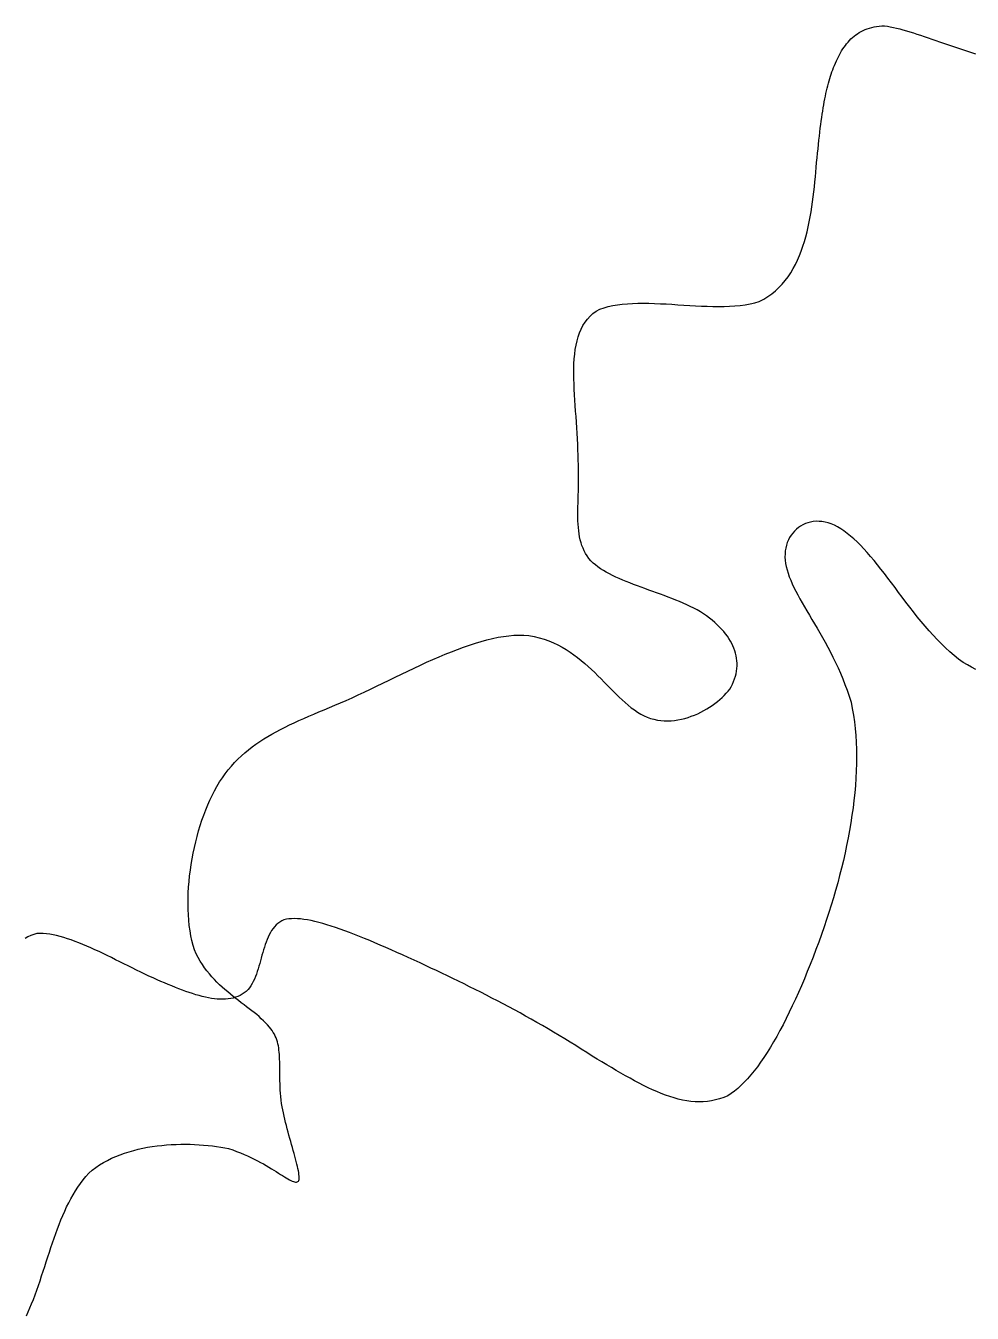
# Model space of a CAD drawing. Header units: metres. Extents: x 507606 to 508087, y 6966978 to 6967359.
# Drawn here: x 507873.132 to 507874.304, y 6967209.235 to 6967210.831 of the extents above; entities that cross this region are included whole.
import ezdxf

# ---------------------------------------------------------------- set-up
doc = ezdxf.new("R2010")
doc.units = ezdxf.units.M
doc.layers.add('mga2020VEG_TREE', color=252, linetype='Continuous')

# ---------------------------------------------------------------- blocks, each defined once
blk = doc.blocks.new('BAC V TREE')
for p, q in [((-8.4522, 13.9598), (-8.4388, 13.9701)), ((-8.4388, 13.9701), (-8.425, 13.9797)), ((-8.425, 13.9797), (-8.4105, 13.9888)), ((-8.4105, 13.9888), (-8.3955, 13.9972)), ((-8.3955, 13.9972), (-8.3799, 14.005)), ((-8.3799, 14.005), (-8.3637, 14.0121)), ((-8.3637, 14.0121), (-8.3468, 14.0186)), ((-8.3468, 14.0186), (-8.3293, 14.0243)), ((-8.3293, 14.0243), (-8.3111, 14.0293)), ((-8.3111, 14.0293), (-8.2922, 14.0336)), ((-8.2922, 14.0336), (-8.2725, 14.0372)), ((-8.2725, 14.0372), (-8.2522, 14.04)), ((-8.2522, 14.04), (-8.231, 14.042)), ((-8.231, 14.042), (-8.2091, 14.0432)), ((-8.2091, 14.0432), (-8.1867, 14.0395)), ((-8.1867, 14.0395), (-8.1634, 14.0351)), ((-8.1634, 14.0351), (-8.1393, 14.0299)), ((-8.1393, 14.0299), (-8.1144, 14.024)), ((-8.1144, 14.024), (-8.0888, 14.0174)), ((-8.0888, 14.0174), (-8.0625, 14.0103)), ((-8.0625, 14.0103), (-8.0355, 14.0026)), ((-8.0355, 14.0026), (-8.008, 13.9944)), ((-8.008, 13.9944), (-7.9798, 13.9857)), ((-7.9798, 13.9857), (-7.9511, 13.9766)), ((-7.9511, 13.9766), (-7.922, 13.9671)), ((-7.922, 13.9671), (-7.8924, 13.9573)), ((-8.5418, 13.858), (-8.5321, 13.8725)), ((-8.5321, 13.8725), (-8.5219, 13.8865)), ((-8.5219, 13.8865), (-8.5114, 13.9)), ((-8.5114, 13.9), (-8.5005, 13.913)), ((-8.5005, 13.913), (-8.4891, 13.9255)), ((-8.4891, 13.9255), (-8.4773, 13.9375)), ((-8.4773, 13.9375), (-8.465, 13.9489)), ((-8.465, 13.9489), (-8.4522, 13.9598)), ((-7.8924, 13.9573), (-7.8623, 13.9472)), ((-7.8623, 13.9472), (-7.832, 13.9369)), ((-7.832, 13.9369), (-7.8012, 13.9264)), ((-7.8012, 13.9264), (-7.7703, 13.9157)), ((-7.7703, 13.9157), (-7.739, 13.9049)), ((-7.739, 13.9049), (-7.7076, 13.8941)), ((-7.7076, 13.8941), (-7.676, 13.8832)), ((-7.676, 13.8832), (-7.6442, 13.8724)), ((-7.6442, 13.8724), (-7.6124, 13.8616)), ((-7.6124, 13.8616), (-7.5806, 13.851)), ((-8.6014, 13.745), (-8.5937, 13.7623)), ((-8.5937, 13.7623), (-8.5857, 13.7793)), ((-8.5857, 13.7793), (-8.5775, 13.7958)), ((-8.5775, 13.7958), (-8.5691, 13.812)), ((-8.5691, 13.812), (-8.5603, 13.8278)), ((-8.5603, 13.8278), (-8.5512, 13.8431)), ((-8.5512, 13.8431), (-8.5418, 13.858)), ((-7.5806, 13.851), (-7.5488, 13.8405)), ((-7.5488, 13.8405), (-7.517, 13.8303)), ((-7.517, 13.8303), (-7.4853, 13.8203)), ((-8.6403, 13.6402), (-8.6345, 13.658)), ((-8.6345, 13.658), (-8.6286, 13.6754)), ((-8.6286, 13.6754), (-8.6225, 13.6926)), ((-8.6225, 13.6926), (-8.6162, 13.7095)), ((-8.6162, 13.7095), (-8.6089, 13.7274)), ((-8.6089, 13.7274), (-8.6014, 13.745)), ((-8.6667, 13.545), (-8.6617, 13.565)), ((-8.6617, 13.565), (-8.6566, 13.5844)), ((-8.6566, 13.5844), (-8.6513, 13.6034)), ((-8.6513, 13.6034), (-8.6459, 13.622)), ((-8.6459, 13.622), (-8.6403, 13.6402)), ((-8.6896, 13.4365), (-8.6852, 13.4595)), ((-8.6852, 13.4595), (-8.6808, 13.4818)), ((-8.6808, 13.4818), (-8.6762, 13.5034)), ((-8.6762, 13.5034), (-8.6715, 13.5245)), ((-8.6715, 13.5245), (-8.6667, 13.545)), ((-8.7061, 13.3374), (-8.7021, 13.3633)), ((-8.7021, 13.3633), (-8.698, 13.3885)), ((-8.698, 13.3885), (-8.6939, 13.4128)), ((-8.6939, 13.4128), (-8.6896, 13.4365)), ((-8.7215, 13.2251), (-8.7177, 13.2545)), ((-8.7177, 13.2545), (-8.7139, 13.283)), ((-8.7139, 13.283), (-8.71, 13.3106)), ((-8.71, 13.3106), (-8.7061, 13.3374)), ((-8.7325, 13.1309), (-8.7288, 13.1633)), ((-8.7288, 13.1633), (-8.7252, 13.1947)), ((-8.7252, 13.1947), (-8.7215, 13.2251)), ((-8.7433, 13.0272), (-8.7397, 13.0629)), ((-8.7397, 13.0629), (-8.7361, 13.0974)), ((-8.7361, 13.0974), (-8.7325, 13.1309)), ((-8.7541, 12.9132), (-8.7505, 12.9524)), ((-8.7505, 12.9524), (-8.7469, 12.9904)), ((-8.7469, 12.9904), (-8.7433, 13.0272)), ((-8.7647, 12.7988), (-8.761, 12.8375)), ((-8.761, 12.8375), (-8.7575, 12.8757)), ((-8.7575, 12.8757), (-8.7541, 12.9132)), ((-8.7729, 12.72), (-8.7687, 12.7596)), ((-8.7687, 12.7596), (-8.7647, 12.7988)), ((-8.7884, 12.5998), (-8.7827, 12.64)), ((-8.7827, 12.64), (-8.7776, 12.6801)), ((-8.7776, 12.6801), (-8.7729, 12.72)), ((-8.8014, 12.5194), (-8.7946, 12.5596)), ((-8.7946, 12.5596), (-8.7884, 12.5998)), ((-8.8265, 12.4), (-8.8173, 12.4395)), ((-8.8173, 12.4395), (-8.809, 12.4793)), ((-8.809, 12.4793), (-8.8014, 12.5194)), ((-8.8597, 12.2843), (-8.8476, 12.3223)), ((-8.8476, 12.3223), (-8.8366, 12.3609)), ((-8.8366, 12.3609), (-8.8265, 12.4)), ((-8.8872, 12.2104), (-8.8729, 12.2469)), ((-8.8729, 12.2469), (-8.8597, 12.2843)), ((-8.9378, 12.1061), (-8.9196, 12.1398)), ((-8.9196, 12.1398), (-8.9027, 12.1746)), ((-8.9027, 12.1746), (-8.8872, 12.2104)), ((-9.0011, 12.0118), (-8.9784, 12.042)), ((-8.9784, 12.042), (-8.9574, 12.0734)), ((-8.9574, 12.0734), (-8.9378, 12.1061)), ((-9.1083, 11.9058), (-9.0788, 11.9299)), ((-9.0788, 11.9299), (-9.0512, 11.9557)), ((-9.0512, 11.9557), (-9.0253, 11.983)), ((-9.0253, 11.983), (-9.0011, 12.0118)), ((-10.4115, 11.8037), (-10.3758, 11.8118)), ((-10.3758, 11.8118), (-10.3385, 11.8183)), ((-10.3385, 11.8183), (-10.2996, 11.8232)), ((-10.2996, 11.8232), (-10.2594, 11.8268)), ((-10.2594, 11.8268), (-10.218, 11.8291)), ((-10.218, 11.8291), (-10.1754, 11.8304)), ((-10.1754, 11.8304), (-10.1319, 11.8306)), ((-10.1319, 11.8306), (-10.0875, 11.83)), ((-10.0875, 11.83), (-10.0423, 11.8287)), ((-10.0423, 11.8287), (-9.9966, 11.8268)), ((-9.9966, 11.8268), (-9.9503, 11.8244)), ((-9.9503, 11.8244), (-9.9037, 11.8218)), ((-9.9037, 11.8218), (-9.8568, 11.8189)), ((-9.8568, 11.8189), (-9.8098, 11.816)), ((-9.8098, 11.816), (-9.7627, 11.8132)), ((-9.7627, 11.8132), (-9.7159, 11.8106)), ((-9.7159, 11.8106), (-9.6692, 11.8083)), ((-9.6692, 11.8083), (-9.623, 11.8066)), ((-9.4876, 11.8054), (-9.4441, 11.8069)), ((-9.4441, 11.8069), (-9.4016, 11.8095)), ((-9.4016, 11.8095), (-9.3601, 11.8133)), ((-9.3601, 11.8133), (-9.32, 11.8186)), ((-9.32, 11.8186), (-9.2811, 11.8254)), ((-9.2811, 11.8254), (-9.2438, 11.8339)), ((-9.2438, 11.8339), (-9.2081, 11.8442)), ((-9.2081, 11.8442), (-9.1729, 11.8628)), ((-9.1729, 11.8628), (-9.1396, 11.8834)), ((-9.1396, 11.8834), (-9.1083, 11.9058)), ((-10.5781, 11.704), (-10.5571, 11.7273)), ((-10.5571, 11.7273), (-10.5337, 11.7487)), ((-10.5337, 11.7487), (-10.5078, 11.7683)), ((-10.5078, 11.7683), (-10.4777, 11.7821)), ((-10.4777, 11.7821), (-10.4455, 11.7939)), ((-10.4455, 11.7939), (-10.4115, 11.8037)), ((-9.623, 11.8066), (-9.5772, 11.8054)), ((-9.5772, 11.8054), (-9.532, 11.805)), ((-9.532, 11.805), (-9.4876, 11.8054)), ((-10.6409, 11.594), (-10.6282, 11.6238)), ((-10.6282, 11.6238), (-10.6135, 11.6522)), ((-10.6135, 11.6522), (-10.5969, 11.6789)), ((-10.5969, 11.6789), (-10.5781, 11.704)), ((-10.6685, 11.4959), (-10.6609, 11.5299)), ((-10.6609, 11.5299), (-10.6517, 11.5626)), ((-10.6517, 11.5626), (-10.6409, 11.594)), ((-10.6827, 11.3869), (-10.6793, 11.4243)), ((-10.6793, 11.4243), (-10.6746, 11.4607)), ((-10.6746, 11.4607), (-10.6685, 11.4959)), ((-10.6866, 11.2689), (-10.6863, 11.3091)), ((-10.6863, 11.3091), (-10.685, 11.3484)), ((-10.685, 11.3484), (-10.6827, 11.3869)), ((-10.6861, 11.228), (-10.6866, 11.2689)), ((-10.6848, 11.1863), (-10.6861, 11.228)), ((-10.683, 11.1441), (-10.6848, 11.1863)), ((-10.6806, 11.1013), (-10.683, 11.1441)), ((-10.6779, 11.0581), (-10.6806, 11.1013)), ((-10.6748, 11.0145), (-10.6779, 11.0581)), ((-10.6716, 10.9706), (-10.6748, 11.0145)), ((-10.6684, 10.9264), (-10.6716, 10.9706)), ((-10.6651, 10.8822), (-10.6684, 10.9264)), ((-10.6621, 10.8378), (-10.6651, 10.8822)), ((-10.6593, 10.7935), (-10.6621, 10.8378)), ((-10.6568, 10.7492), (-10.6593, 10.7935)), ((-10.6549, 10.7051), (-10.6568, 10.7492)), ((-10.6535, 10.6612), (-10.6549, 10.7051)), ((-10.6529, 10.6177), (-10.6535, 10.6612)), ((-10.6507, 10.5792), (-10.6529, 10.6177)), ((-10.6492, 10.5416), (-10.6507, 10.5792)), ((-10.6483, 10.5047), (-10.6492, 10.5416)), ((-10.6479, 10.4687), (-10.6483, 10.5047)), ((-10.6489, 10.3651), (-10.6483, 10.3989)), ((-10.6483, 10.3989), (-10.6479, 10.4334)), ((-10.6479, 10.4334), (-10.6479, 10.4687)), ((-10.6524, 10.2375), (-10.6515, 10.2683)), ((-10.6515, 10.2683), (-10.6506, 10.2998)), ((-10.6506, 10.2998), (-10.6497, 10.3321)), ((-10.6497, 10.3321), (-10.6489, 10.3651)), ((-10.6538, 10.1494), (-10.6536, 10.178)), ((-10.6536, 10.178), (-10.6531, 10.2074)), ((-10.6531, 10.2074), (-10.6524, 10.2375)), ((-10.6536, 10.1213), (-10.6538, 10.1494)), ((-10.653, 10.094), (-10.6536, 10.1213)), ((-10.6518, 10.0674), (-10.653, 10.094)), ((-10.65, 10.0414), (-10.6518, 10.0674)), ((-10.6474, 10.016), (-10.65, 10.0414)), ((-10.6441, 9.9913), (-10.6474, 10.016)), ((-10.6399, 9.9672), (-10.6441, 9.9913)), ((-10.6348, 9.9437), (-10.6399, 9.9672)), ((-10.6287, 9.9208), (-10.6348, 9.9437)), ((-10.6214, 9.8986), (-10.6287, 9.9208)), ((-10.6129, 9.8769), (-10.6214, 9.8986)), ((-10.6032, 9.8558), (-10.6129, 9.8769)), ((-10.5921, 9.8353), (-10.6032, 9.8558)), ((-10.5796, 9.8154), (-10.5921, 9.8353)), ((-10.5656, 9.796), (-10.5796, 9.8154)), ((-10.55, 9.7771), (-10.5656, 9.796)), ((-10.5327, 9.7588), (-10.55, 9.7771)), ((-10.5141, 9.7431), (-10.5327, 9.7588)), ((-10.4942, 9.728), (-10.5141, 9.7431)), ((-10.473, 9.7134), (-10.4942, 9.728)), ((-10.4507, 9.6993), (-10.473, 9.7134)), ((-10.4273, 9.6857), (-10.4507, 9.6993)), ((-10.4029, 9.6724), (-10.4273, 9.6857)), ((-10.3776, 9.6595), (-10.4029, 9.6724)), ((-10.3514, 9.647), (-10.3776, 9.6595)), ((-10.3244, 9.6348), (-10.3514, 9.647)), ((-10.2966, 9.6228), (-10.3244, 9.6348)), ((-10.2683, 9.611), (-10.2966, 9.6228)), ((-10.2393, 9.5995), (-10.2683, 9.611)), ((-10.2099, 9.5881), (-10.2393, 9.5995)), ((-10.18, 9.5768), (-10.2099, 9.5881)), ((-10.1498, 9.5657), (-10.18, 9.5768)), ((-10.1193, 9.5546), (-10.1498, 9.5657)), ((-10.0886, 9.5435), (-10.1193, 9.5546)), ((-10.0578, 9.5323), (-10.0886, 9.5435)), ((-10.0268, 9.5212), (-10.0578, 9.5323)), ((-9.9959, 9.5099), (-10.0268, 9.5212)), ((-9.9651, 9.4986), (-9.9959, 9.5099)), ((-9.9344, 9.487), (-9.9651, 9.4986)), ((-9.904, 9.4753), (-9.9344, 9.487)), ((-9.8739, 9.4633), (-9.904, 9.4753)), ((-9.8441, 9.4511), (-9.8739, 9.4633)), ((-9.8148, 9.4386), (-9.8441, 9.4511)), ((-9.7859, 9.4258), (-9.8148, 9.4386)), ((-9.7577, 9.4125), (-9.7859, 9.4258)), ((-9.7302, 9.3989), (-9.7577, 9.4125)), ((-9.7033, 9.3849), (-9.7302, 9.3989)), ((-9.6773, 9.3703), (-9.7033, 9.3849)), ((-9.6524, 9.3535), (-9.6773, 9.3703)), ((-9.6286, 9.3364), (-9.6524, 9.3535)), ((-9.6058, 9.3192), (-9.6286, 9.3364)), ((-9.5841, 9.3018), (-9.6058, 9.3192)), ((-9.5634, 9.2841), (-9.5841, 9.3018)), ((-9.5439, 9.2663), (-9.5634, 9.2841)), ((-9.5254, 9.2483), (-9.5439, 9.2663)), ((-9.508, 9.2302), (-9.5254, 9.2483)), ((-11.425, 9.134), (-11.3794, 9.1465)), ((-11.3794, 9.1465), (-11.3345, 9.1573)), ((-11.3345, 9.1573), (-11.2904, 9.1665)), ((-11.2904, 9.1665), (-11.2471, 9.1739)), ((-11.2471, 9.1739), (-11.2048, 9.1794)), ((-11.2048, 9.1794), (-11.1634, 9.183)), ((-11.1634, 9.183), (-11.123, 9.1844)), ((-11.123, 9.1844), (-11.0837, 9.1837)), ((-11.0837, 9.1837), (-11.0455, 9.1807)), ((-11.0455, 9.1807), (-11.0032, 9.1726)), ((-11.0032, 9.1726), (-10.9625, 9.1625)), ((-10.9625, 9.1625), (-10.9232, 9.1507)), ((-10.9232, 9.1507), (-10.8855, 9.1371)), ((-9.4918, 9.2118), (-9.508, 9.2302)), ((-9.4766, 9.1933), (-9.4918, 9.2118)), ((-9.4626, 9.1746), (-9.4766, 9.1933)), ((-9.4497, 9.1558), (-9.4626, 9.1746)), ((-9.438, 9.1367), (-9.4497, 9.1558)), ((-11.711, 9.0317), (-11.6622, 9.0516)), ((-11.6622, 9.0516), (-11.6137, 9.0704)), ((-11.6137, 9.0704), (-11.5657, 9.0882)), ((-11.5657, 9.0882), (-11.5182, 9.1048)), ((-11.5182, 9.1048), (-11.4713, 9.1201)), ((-11.4713, 9.1201), (-11.425, 9.134)), ((-10.8855, 9.1371), (-10.8491, 9.122)), ((-10.8491, 9.122), (-10.814, 9.1055)), ((-10.814, 9.1055), (-10.7801, 9.0876)), ((-10.7801, 9.0876), (-10.7475, 9.0684)), ((-10.7475, 9.0684), (-10.7159, 9.0482)), ((-10.7159, 9.0482), (-10.6853, 9.0269)), ((-9.4274, 9.1176), (-9.438, 9.1367)), ((-9.418, 9.0982), (-9.4274, 9.1176)), ((-9.4097, 9.0788), (-9.418, 9.0982)), ((-9.4026, 9.0591), (-9.4097, 9.0788)), ((-9.3967, 9.0394), (-9.4026, 9.0591)), ((-9.392, 9.0194), (-9.3967, 9.0394)), ((-11.9593, 8.9213), (-11.9093, 8.9445)), ((-11.9093, 8.9445), (-11.8594, 8.9673)), ((-11.8594, 8.9673), (-11.8097, 8.9895)), ((-11.8097, 8.9895), (-11.7602, 9.011)), ((-11.7602, 9.011), (-11.711, 9.0317)), ((-10.6853, 9.0269), (-10.6557, 9.0048)), ((-10.6557, 9.0048), (-10.6269, 8.9819)), ((-10.6269, 8.9819), (-10.599, 8.9583)), ((-10.599, 8.9583), (-10.5718, 8.9342)), ((-10.5718, 8.9342), (-10.5452, 8.9097)), ((-9.3885, 8.9994), (-9.392, 9.0194)), ((-9.3862, 8.9792), (-9.3885, 8.9994)), ((-9.3867, 8.9178), (-9.3853, 8.9384)), ((-9.3852, 8.9589), (-9.3862, 8.9792)), ((-9.3853, 8.9384), (-9.3852, 8.9589)), ((-12.1593, 8.8253), (-12.1094, 8.8495)), ((-12.1094, 8.8495), (-12.0594, 8.8737)), ((-12.0594, 8.8737), (-12.0093, 8.8976)), ((-12.0093, 8.8976), (-11.9593, 8.9213)), ((-10.5452, 8.9097), (-10.5193, 8.8849)), ((-10.5193, 8.8849), (-10.4939, 8.8599)), ((-10.4939, 8.8599), (-10.4689, 8.8348)), ((-10.4689, 8.8348), (-10.4443, 8.8098)), ((-9.4124, 8.8132), (-9.4048, 8.8344)), ((-9.4048, 8.8344), (-9.3983, 8.8554)), ((-9.3983, 8.8554), (-9.3932, 8.8763)), ((-9.3932, 8.8763), (-9.3893, 8.8971)), ((-9.3893, 8.8971), (-9.3867, 8.9178)), ((-12.4052, 8.7065), (-12.3567, 8.7296)), ((-12.3567, 8.7296), (-12.3078, 8.7532)), ((-12.3078, 8.7532), (-12.2585, 8.7771)), ((-12.2585, 8.7771), (-12.209, 8.8011)), ((-12.209, 8.8011), (-12.1593, 8.8253)), ((-10.4443, 8.8098), (-10.42, 8.7849)), ((-10.42, 8.7849), (-10.396, 8.7603)), ((-10.396, 8.7603), (-10.3721, 8.736)), ((-10.3721, 8.736), (-10.3483, 8.7123)), ((-9.4717, 8.7202), (-9.4571, 8.737)), ((-9.4571, 8.737), (-9.4437, 8.7538)), ((-9.4437, 8.7538), (-9.4317, 8.7706)), ((-9.4317, 8.7706), (-9.4214, 8.792)), ((-9.4214, 8.792), (-9.4124, 8.8132)), ((-12.6336, 8.6062), (-12.5901, 8.6243)), ((-12.5901, 8.6243), (-12.5459, 8.6429)), ((-12.5459, 8.6429), (-12.5008, 8.6619)), ((-12.5008, 8.6619), (-12.4533, 8.6839)), ((-12.4533, 8.6839), (-12.4052, 8.7065)), ((-10.3483, 8.7123), (-10.3245, 8.6892)), ((-10.3245, 8.6892), (-10.3007, 8.6668)), ((-10.3007, 8.6668), (-10.2768, 8.6453)), ((-10.2768, 8.6453), (-10.2526, 8.6247)), ((-10.2526, 8.6247), (-10.2282, 8.6052)), ((-9.5827, 8.6238), (-9.5617, 8.639)), ((-9.5617, 8.639), (-9.5416, 8.6546)), ((-9.5416, 8.6546), (-9.5225, 8.6706)), ((-9.5225, 8.6706), (-9.5045, 8.6869)), ((-9.5045, 8.6869), (-9.4875, 8.7035)), ((-9.4875, 8.7035), (-9.4717, 8.7202)), ((-12.8386, 8.5193), (-12.7992, 8.5365)), ((-12.7992, 8.5365), (-12.759, 8.5536)), ((-12.759, 8.5536), (-12.718, 8.571)), ((-12.718, 8.571), (-12.6762, 8.5885)), ((-12.6762, 8.5885), (-12.6336, 8.6062)), ((-10.2282, 8.6052), (-10.2035, 8.5869)), ((-10.2035, 8.5869), (-10.1784, 8.5699)), ((-10.1784, 8.5699), (-10.1528, 8.5543)), ((-10.1528, 8.5543), (-10.1269, 8.5408)), ((-10.1269, 8.5408), (-10.1007, 8.5294)), ((-10.1007, 8.5294), (-10.0741, 8.52)), ((-9.8024, 8.5199), (-9.7759, 8.5277)), ((-9.7759, 8.5277), (-9.7498, 8.5365)), ((-9.7498, 8.5365), (-9.7242, 8.5465)), ((-9.7242, 8.5465), (-9.699, 8.5573)), ((-9.699, 8.5573), (-9.6744, 8.5691)), ((-9.6744, 8.5691), (-9.6504, 8.5818)), ((-9.6504, 8.5818), (-9.6271, 8.5951)), ((-9.6271, 8.5951), (-9.6045, 8.6092)), ((-9.6045, 8.6092), (-9.5827, 8.6238)), ((-13.0585, 8.4137), (-13.0238, 8.432)), ((-13.0238, 8.432), (-12.9883, 8.4499)), ((-12.9883, 8.4499), (-12.9521, 8.4675)), ((-12.9521, 8.4675), (-12.915, 8.4849)), ((-12.915, 8.4849), (-12.8772, 8.5022)), ((-12.8772, 8.5022), (-12.8386, 8.5193)), ((-10.0741, 8.52), (-10.0473, 8.5126)), ((-10.0473, 8.5126), (-10.0202, 8.5069)), ((-10.0202, 8.5069), (-9.9929, 8.5031)), ((-9.9929, 8.5031), (-9.9655, 8.501)), ((-9.9655, 8.501), (-9.9381, 8.5005)), ((-9.9381, 8.5005), (-9.9107, 8.5015)), ((-9.9107, 8.5015), (-9.8834, 8.5041)), ((-9.8834, 8.5041), (-9.8562, 8.508)), ((-9.8562, 8.508), (-9.8291, 8.5133)), ((-9.8291, 8.5133), (-9.8024, 8.5199)), ((-13.2204, 8.3142), (-13.1895, 8.3354)), ((-13.1895, 8.3354), (-13.1579, 8.3559)), ((-13.1579, 8.3559), (-13.1255, 8.3757)), ((-13.1255, 8.3757), (-13.0924, 8.395)), ((-13.0924, 8.395), (-13.0585, 8.4137)), ((-13.3634, 8.1948), (-13.3363, 8.2207)), ((-13.3363, 8.2207), (-13.3084, 8.2455)), ((-13.3084, 8.2455), (-13.2798, 8.2693)), ((-13.2798, 8.2693), (-13.2505, 8.2922)), ((-13.2505, 8.2922), (-13.2204, 8.3142)), ((-13.4404, 8.1099), (-13.4155, 8.1395)), ((-13.4155, 8.1395), (-13.3898, 8.1677)), ((-13.3898, 8.1677), (-13.3634, 8.1948)), ((-13.5328, 7.9773), (-13.5108, 8.0128)), ((-13.5108, 8.0128), (-13.488, 8.0466)), ((-13.488, 8.0466), (-13.4646, 8.079)), ((-13.4646, 8.079), (-13.4404, 8.1099)), ((-13.5875, 7.8682), (-13.5699, 7.9058)), ((-13.5699, 7.9058), (-13.5517, 7.9422)), ((-13.5517, 7.9422), (-13.5328, 7.9773)), ((-13.6204, 7.7897), (-13.6043, 7.8294)), ((-13.6043, 7.8294), (-13.5875, 7.8682)), ((-13.6641, 7.6651), (-13.6503, 7.7074)), ((-13.6503, 7.7074), (-13.6357, 7.749)), ((-13.6357, 7.749), (-13.6204, 7.7897)), ((-13.6892, 7.5785), (-13.6771, 7.6221)), ((-13.6771, 7.6221), (-13.6641, 7.6651)), ((-13.7108, 7.4898), (-13.7004, 7.5344)), ((-13.7004, 7.5344), (-13.6892, 7.5785)), ((-13.7365, 7.3544), (-13.7289, 7.3998)), ((-13.7289, 7.3998), (-13.7203, 7.4449)), ((-13.7203, 7.4449), (-13.7108, 7.4898)), ((-13.7487, 7.2635), (-13.7431, 7.309)), ((-13.7431, 7.309), (-13.7365, 7.3544)), ((-13.7569, 7.173), (-13.7534, 7.2182)), ((-13.7534, 7.2182), (-13.7487, 7.2635)), ((-13.7609, 7.0833), (-13.7595, 7.128)), ((-13.7595, 7.128), (-13.7569, 7.173)), ((-13.7613, 7.0391), (-13.7609, 7.0833)), ((-13.7605, 6.9954), (-13.7613, 7.0391)), ((-13.7586, 6.9522), (-13.7605, 6.9954)), ((-13.7555, 6.9097), (-13.7586, 6.9522)), ((-13.7512, 6.868), (-13.7555, 6.9097)), ((-13.7457, 6.8271), (-13.7512, 6.868)), ((-13.739, 6.7871), (-13.7457, 6.8271)), ((-13.731, 6.7481), (-13.739, 6.7871)), ((-13.7218, 6.7102), (-13.731, 6.7481)), ((-13.7112, 6.6735), (-13.7218, 6.7102)), ((-13.6965, 6.6425), (-13.7112, 6.6735)), ((-13.6809, 6.6129), (-13.6965, 6.6425)), ((-13.6644, 6.5845), (-13.6809, 6.6129)), ((-13.6472, 6.5573), (-13.6644, 6.5845)), ((-13.6292, 6.5313), (-13.6472, 6.5573)), ((-13.6106, 6.5063), (-13.6292, 6.5313)), ((-13.5914, 6.4824), (-13.6106, 6.5063)), ((-13.5716, 6.4594), (-13.5914, 6.4824)), ((-13.5514, 6.4374), (-13.5716, 6.4594)), ((-13.5307, 6.4161), (-13.5514, 6.4374)), ((-13.5097, 6.3957), (-13.5307, 6.4161)), ((-13.4884, 6.376), (-13.5097, 6.3957)), ((-13.4669, 6.3569), (-13.4884, 6.376)), ((-13.4453, 6.3385), (-13.4669, 6.3569)), ((-13.4235, 6.3205), (-13.4453, 6.3385)), ((-13.4017, 6.3031), (-13.4235, 6.3205)), ((-13.3799, 6.2861), (-13.4017, 6.3031)), ((-13.3582, 6.2694), (-13.3799, 6.2861)), ((-13.3367, 6.253), (-13.3582, 6.2694)), ((-13.3154, 6.2369), (-13.3367, 6.253)), ((-13.2943, 6.2209), (-13.3154, 6.2369)), ((-13.2736, 6.205), (-13.2943, 6.2209)), ((-13.2533, 6.1892), (-13.2736, 6.205)), ((-13.2334, 6.1734), (-13.2533, 6.1892)), ((-13.2141, 6.1576), (-13.2334, 6.1734)), ((-13.1954, 6.1416), (-13.2141, 6.1576)), ((-13.1773, 6.1254), (-13.1954, 6.1416)), ((-13.1599, 6.1089), (-13.1773, 6.1254)), ((-13.1433, 6.0922), (-13.1599, 6.1089)), ((-13.1275, 6.0751), (-13.1433, 6.0922)), ((-13.1126, 6.0575), (-13.1275, 6.0751)), ((-13.1012, 6.0439), (-13.1126, 6.0575)), ((-13.0909, 6.0301), (-13.1012, 6.0439)), ((-13.0816, 6.0161), (-13.0909, 6.0301)), ((-13.0734, 6.0018), (-13.0816, 6.0161)), ((-13.0661, 5.9871), (-13.0734, 6.0018)), ((-13.0596, 5.9722), (-13.0661, 5.9871)), ((-13.0541, 5.9569), (-13.0596, 5.9722)), ((-13.0492, 5.9413), (-13.0541, 5.9569)), ((-13.0451, 5.9253), (-13.0492, 5.9413)), ((-13.0417, 5.909), (-13.0451, 5.9253)), ((-13.0388, 5.8923), (-13.0417, 5.909)), ((-13.0365, 5.8751), (-13.0388, 5.8923)), ((-13.0347, 5.8575), (-13.0365, 5.8751)), ((-13.0332, 5.8395), (-13.0347, 5.8575)), ((-13.0322, 5.821), (-13.0332, 5.8395)), ((-13.0314, 5.802), (-13.0322, 5.821)), ((-13.0309, 5.7825), (-13.0314, 5.802)), ((-13.0305, 5.7625), (-13.0309, 5.7825)), ((-13.0303, 5.742), (-13.0305, 5.7625)), ((-13.0301, 5.7209), (-13.0303, 5.742)), ((-13.03, 5.6992), (-13.0301, 5.7209)), ((-13.0298, 5.677), (-13.03, 5.6992)), ((-13.0294, 5.6542), (-13.0298, 5.677)), ((-13.029, 5.6307), (-13.0294, 5.6542)), ((-13.0282, 5.6066), (-13.029, 5.6307)), ((-13.0272, 5.5818), (-13.0282, 5.6066)), ((-13.0259, 5.5564), (-13.0272, 5.5818)), ((-13.0241, 5.5303), (-13.0259, 5.5564)), ((-13.0219, 5.5035), (-13.0241, 5.5303)), ((-13.0191, 5.476), (-13.0219, 5.5035)), ((-13.0158, 5.4477), (-13.0191, 5.476)), ((-13.0116, 5.4237), (-13.0158, 5.4477)), ((-13.0069, 5.3992), (-13.0116, 5.4237)), ((-13.0018, 5.3744), (-13.0069, 5.3992)), ((-12.9962, 5.3492), (-13.0018, 5.3744)), ((-12.9903, 5.3238), (-12.9962, 5.3492)), ((-12.984, 5.2982), (-12.9903, 5.3238)), ((-12.9776, 5.2726), (-12.984, 5.2982)), ((-12.9709, 5.2469), (-12.9776, 5.2726)), ((-12.964, 5.2213), (-12.9709, 5.2469)), ((-12.9571, 5.1959), (-12.964, 5.2213)), ((-12.9501, 5.1707), (-12.9571, 5.1959)), ((-12.9432, 5.1458), (-12.9501, 5.1707)), ((-12.9363, 5.1212), (-12.9432, 5.1458)), ((-14.3364, 5.0269), (-14.3018, 5.0406)), ((-14.3018, 5.0406), (-14.2667, 5.0532)), ((-14.2667, 5.0532), (-14.2309, 5.0646)), ((-14.2309, 5.0646), (-14.1947, 5.075)), ((-14.1947, 5.075), (-14.158, 5.0842)), ((-14.158, 5.0842), (-14.121, 5.0924)), ((-14.121, 5.0924), (-14.0837, 5.0996)), ((-14.0837, 5.0996), (-14.0462, 5.1058)), ((-14.0462, 5.1058), (-14.0085, 5.1111)), ((-14.0085, 5.1111), (-13.9707, 5.1154)), ((-13.9707, 5.1154), (-13.9329, 5.1188)), ((-13.9329, 5.1188), (-13.8951, 5.1213)), ((-13.8951, 5.1213), (-13.8574, 5.1231)), ((-13.8574, 5.1231), (-13.8199, 5.124)), ((-13.8199, 5.124), (-13.7827, 5.1241)), ((-13.7827, 5.1241), (-13.7457, 5.1235)), ((-13.7457, 5.1235), (-13.7091, 5.1222)), ((-13.7091, 5.1222), (-13.673, 5.1202)), ((-13.673, 5.1202), (-13.6373, 5.1175)), ((-13.6373, 5.1175), (-13.6023, 5.1142)), ((-13.6023, 5.1142), (-13.5678, 5.1103)), ((-13.5678, 5.1103), (-13.5341, 5.1059)), ((-13.5341, 5.1059), (-13.5011, 5.1009)), ((-13.5011, 5.1009), (-13.469, 5.0954)), ((-13.469, 5.0954), (-13.4377, 5.0895)), ((-13.4377, 5.0895), (-13.4056, 5.0787)), ((-13.4056, 5.0787), (-13.3745, 5.0674)), ((-13.3745, 5.0674), (-13.3444, 5.0556)), ((-13.3444, 5.0556), (-13.3153, 5.0435)), ((-13.3153, 5.0435), (-13.2871, 5.031)), ((-13.2871, 5.031), (-13.26, 5.0184)), ((-12.9295, 5.0971), (-12.9363, 5.1212)), ((-12.9228, 5.0735), (-12.9295, 5.0971)), ((-12.9164, 5.0505), (-12.9228, 5.0735)), ((-12.9103, 5.0283), (-12.9164, 5.0505)), ((-14.5269, 4.9182), (-14.4975, 4.9396)), ((-14.4975, 4.9396), (-14.4671, 4.9596)), ((-14.4671, 4.9596), (-14.4357, 4.9783)), ((-14.4357, 4.9783), (-14.4034, 4.9958)), ((-14.4034, 4.9958), (-14.3703, 5.0119)), ((-14.3703, 5.0119), (-14.3364, 5.0269)), ((-13.26, 5.0184), (-13.2338, 5.0055)), ((-13.2338, 5.0055), (-13.2085, 4.9926)), ((-13.2085, 4.9926), (-13.1843, 4.9797)), ((-13.1843, 4.9797), (-13.161, 4.9668)), ((-13.161, 4.9668), (-13.1386, 4.954)), ((-13.1386, 4.954), (-13.1172, 4.9414)), ((-13.1172, 4.9414), (-13.0967, 4.929)), ((-13.0967, 4.929), (-13.0771, 4.917)), ((-12.9045, 5.0067), (-12.9103, 5.0283)), ((-12.899, 4.986), (-12.9045, 5.0067)), ((-12.894, 4.9662), (-12.899, 4.986)), ((-12.8895, 4.9474), (-12.894, 4.9662)), ((-12.8855, 4.9297), (-12.8895, 4.9474)), ((-12.8821, 4.913), (-12.8855, 4.9297)), ((-14.619, 4.8118), (-14.5975, 4.84)), ((-14.5975, 4.84), (-14.5751, 4.8672)), ((-14.5751, 4.8672), (-14.5516, 4.8932)), ((-14.5516, 4.8932), (-14.5269, 4.9182)), ((-13.0771, 4.917), (-13.0585, 4.9054)), ((-13.0585, 4.9054), (-13.0408, 4.8942)), ((-13.0408, 4.8942), (-13.024, 4.8836)), ((-13.024, 4.8836), (-13.0081, 4.8736)), ((-13.0081, 4.8736), (-12.9932, 4.8643)), ((-12.9932, 4.8643), (-12.9791, 4.8557)), ((-12.9791, 4.8557), (-12.9659, 4.8479)), ((-12.9659, 4.8479), (-12.9536, 4.841)), ((-12.9536, 4.841), (-12.9422, 4.8351)), ((-12.9422, 4.8351), (-12.9317, 4.8302)), ((-12.9317, 4.8302), (-12.922, 4.8263)), ((-12.922, 4.8263), (-12.9132, 4.8237)), ((-12.8919, 4.8234), (-12.8866, 4.8261)), ((-12.8866, 4.8261), (-12.882, 4.8303)), ((-12.8793, 4.8977), (-12.8821, 4.913)), ((-12.882, 4.8303), (-12.8789, 4.8351)), ((-12.8772, 4.8835), (-12.8793, 4.8977)), ((-12.8789, 4.8351), (-12.8767, 4.8416)), ((-12.8758, 4.8708), (-12.8772, 4.8835)), ((-12.8767, 4.8416), (-12.8755, 4.8497)), ((-12.8753, 4.8595), (-12.8758, 4.8708)), ((-12.8755, 4.8497), (-12.8753, 4.8595)), ((-14.6777, 4.7215), (-14.659, 4.7525)), ((-14.659, 4.7525), (-14.6394, 4.7826)), ((-14.6394, 4.7826), (-14.619, 4.8118)), ((-12.9132, 4.8237), (-12.9053, 4.8223)), ((-12.9053, 4.8223), (-12.8982, 4.8221)), ((-12.8982, 4.8221), (-12.8919, 4.8234)), ((-14.7448, 4.5899), (-14.7291, 4.6238)), ((-14.7291, 4.6238), (-14.7126, 4.6571)), ((-14.7126, 4.6571), (-14.6955, 4.6897)), ((-14.6955, 4.6897), (-14.6777, 4.7215)), ((-14.7889, 4.4845), (-14.7747, 4.5201)), ((-14.7747, 4.5201), (-14.76, 4.5553)), ((-14.76, 4.5553), (-14.7448, 4.5899)), ((-14.816, 4.4119), (-14.8026, 4.4484)), ((-14.8026, 4.4484), (-14.7889, 4.4845)), ((-14.8544, 4.3004), (-14.8418, 4.3378)), ((-14.8418, 4.3378), (-14.829, 4.375)), ((-14.829, 4.375), (-14.816, 4.4119)), ((-14.8913, 4.1872), (-14.8791, 4.225)), ((-14.8791, 4.225), (-14.8668, 4.2628)), ((-14.8668, 4.2628), (-14.8544, 4.3004)), ((-14.9284, 4.0736), (-14.9159, 4.1114)), ((-14.9159, 4.1114), (-14.9036, 4.1493)), ((-14.9036, 4.1493), (-14.8913, 4.1872)), ((-14.9538, 3.9983), (-14.941, 4.0358)), ((-14.941, 4.0358), (-14.9284, 4.0736)), ((-14.9941, 3.8872), (-14.9803, 3.9239)), ((-14.9803, 3.9239), (-14.9669, 3.961)), ((-14.9669, 3.961), (-14.9538, 3.9983)), ((-15.0361, 3.7871), (-15.0221, 3.8187)), ((-15.0221, 3.8187), (-15.0084, 3.8509)), ((-15.0084, 3.8509), (-14.9941, 3.8872)), ((-15.0503, 3.756), (-15.0361, 3.7871)), ((4.5946, -11.1894), (4.5751, -11.1983)), ((4.6148, -11.1822), (4.5946, -11.1894)), ((4.636, -11.1767), (4.6148, -11.1822)), ((4.6578, -11.173), (4.636, -11.1767)), ((4.6803, -11.1711), (4.6578, -11.173)), ((4.7034, -11.1712), (4.6803, -11.1711)), ((4.7271, -11.1731), (4.7034, -11.1712)), ((4.7513, -11.1772), (4.7271, -11.1731)), ((4.7758, -11.1833), (4.7513, -11.1772)), ((4.8008, -11.1917), (4.7758, -11.1833)), ((4.4807, -11.2818), (4.4693, -11.3002)), ((4.4935, -11.2646), (4.4807, -11.2818)), ((4.5075, -11.2486), (4.4935, -11.2646)), ((4.5228, -11.2339), (4.5075, -11.2486)), ((4.5392, -11.2206), (4.5228, -11.2339)), ((4.5567, -11.2087), (4.5392, -11.2206)), ((4.5751, -11.1983), (4.5567, -11.2087)), ((4.8259, -11.2022), (4.8008, -11.1917)), ((4.8514, -11.2151), (4.8259, -11.2022)), ((4.8769, -11.2304), (4.8514, -11.2151)), ((4.9025, -11.2481), (4.8769, -11.2304)), ((4.9282, -11.2683), (4.9025, -11.2481)), ((4.9547, -11.2884), (4.9282, -11.2683)), ((4.9812, -11.3107), (4.9547, -11.2884)), ((4.4382, -11.3839), (4.4345, -11.4071)), ((4.4437, -11.3616), (4.4382, -11.3839)), ((4.4507, -11.3401), (4.4437, -11.3616)), ((4.4593, -11.3196), (4.4507, -11.3401)), ((4.4693, -11.3002), (4.4593, -11.3196)), ((5.0078, -11.3351), (4.9812, -11.3107)), ((5.0344, -11.3614), (5.0078, -11.3351)), ((5.0612, -11.3894), (5.0344, -11.3614)), ((5.088, -11.4192), (5.0612, -11.3894)), ((4.4325, -11.431), (4.4323, -11.4556)), ((4.4323, -11.4556), (4.4339, -11.4808)), ((4.4345, -11.4071), (4.4325, -11.431)), ((4.4339, -11.4808), (4.4375, -11.5065)), ((5.115, -11.4504), (5.088, -11.4192)), ((5.1422, -11.4831), (5.115, -11.4504)), ((5.1695, -11.5169), (5.1422, -11.4831)), ((4.4375, -11.5065), (4.4422, -11.5324)), ((4.4422, -11.5324), (4.4487, -11.5587)), ((4.4487, -11.5587), (4.4568, -11.5855)), ((4.4568, -11.5855), (4.4664, -11.6129)), ((5.197, -11.5519), (5.1695, -11.5169)), ((5.2247, -11.5878), (5.197, -11.5519)), ((5.2526, -11.6246), (5.2247, -11.5878)), ((4.4664, -11.6129), (4.4775, -11.6408)), ((4.4775, -11.6408), (4.49, -11.6692)), ((4.49, -11.6692), (4.5036, -11.6982)), ((4.5036, -11.6982), (4.5185, -11.7279)), ((5.2808, -11.662), (5.2526, -11.6246)), ((5.3093, -11.7), (5.2808, -11.662)), ((5.338, -11.7384), (5.3093, -11.7)), ((4.5185, -11.7279), (4.5344, -11.7581)), ((4.5344, -11.7581), (4.5512, -11.7889)), ((4.5512, -11.7889), (4.569, -11.8204)), ((5.3671, -11.7771), (5.338, -11.7384)), ((5.3965, -11.8159), (5.3671, -11.7771)), ((4.569, -11.8204), (4.5875, -11.8525)), ((4.5875, -11.8525), (4.6067, -11.8854)), ((4.6067, -11.8854), (4.6264, -11.9189)), ((5.4262, -11.8547), (5.3965, -11.8159)), ((5.4562, -11.8933), (5.4262, -11.8547)), ((5.4867, -11.9317), (5.4562, -11.8933)), ((4.6264, -11.9189), (4.6467, -11.9531)), ((4.6467, -11.9531), (4.6673, -11.9881)), ((4.6673, -11.9881), (4.6882, -12.0238)), ((5.5175, -11.9696), (5.4867, -11.9317)), ((5.5488, -12.007), (5.5175, -11.9696)), ((5.5805, -12.0438), (5.5488, -12.007)), ((4.6882, -12.0238), (4.7094, -12.0603)), ((4.7094, -12.0603), (4.7306, -12.0976)), ((4.7306, -12.0976), (4.7518, -12.1357)), ((5.6127, -12.0796), (5.5805, -12.0438)), ((5.6453, -12.1145), (5.6127, -12.0796)), ((5.6785, -12.1483), (5.6453, -12.1145)), ((4.7518, -12.1357), (4.773, -12.1746)), ((4.773, -12.1746), (4.794, -12.2143)), ((4.794, -12.2143), (4.8146, -12.2549)), ((5.7121, -12.1809), (5.6785, -12.1483)), ((5.7463, -12.212), (5.7121, -12.1809)), ((5.781, -12.2417), (5.7463, -12.212)), ((4.8146, -12.2549), (4.8349, -12.2963)), ((4.8349, -12.2963), (4.8548, -12.3387)), ((5.8163, -12.2697), (5.781, -12.2417)), ((5.8522, -12.2958), (5.8163, -12.2697)), ((5.8858, -12.3163), (5.8522, -12.2958)), ((5.9198, -12.335), (5.8858, -12.3163)), ((4.8548, -12.3387), (4.874, -12.382)), ((4.874, -12.382), (4.8926, -12.4262)), ((5.954, -12.3522), (5.9198, -12.335)), ((4.8926, -12.4262), (4.9105, -12.4713)), ((4.9105, -12.4713), (4.9274, -12.5174)), ((4.9274, -12.5174), (4.9435, -12.5645)), ((4.9435, -12.5645), (4.9584, -12.6126)), ((4.9584, -12.6126), (4.9689, -12.6639)), ((4.9689, -12.6639), (4.9779, -12.7162)), ((4.9779, -12.7162), (4.9854, -12.7693)), ((4.9854, -12.7693), (4.9915, -12.8233)), ((4.9915, -12.8233), (4.9962, -12.878)), ((4.9962, -12.878), (4.9995, -12.9334)), ((4.9995, -12.9334), (5.0015, -12.9894)), ((5.0015, -12.9894), (5.0023, -13.0461)), ((5.0018, -13.1033), (5, -13.161)), ((5.0023, -13.0461), (5.0018, -13.1033)), ((4.9971, -13.2192), (4.9931, -13.2778)), ((5, -13.161), (4.9971, -13.2192)), ((4.9879, -13.3368), (4.9817, -13.3961)), ((4.9931, -13.2778), (4.9879, -13.3368)), ((4.9817, -13.3961), (4.9744, -13.4557)), ((4.9661, -13.5154), (4.9569, -13.5753)), ((4.9744, -13.4557), (4.9661, -13.5154)), ((4.9467, -13.6354), (4.9356, -13.6955)), ((4.9569, -13.5753), (4.9467, -13.6354)), ((4.9237, -13.7556), (4.9109, -13.8157)), ((4.9356, -13.6955), (4.9237, -13.7556)), ((4.9109, -13.8157), (4.8973, -13.8758)), ((4.883, -13.9357), (4.8679, -13.9954)), ((4.8973, -13.8758), (4.883, -13.9357)), ((4.8521, -14.0549), (4.8357, -14.1141)), ((4.8679, -13.9954), (4.8521, -14.0549)), ((4.8357, -14.1141), (4.8187, -14.173)), ((4.801, -14.2315), (4.7828, -14.2896)), ((4.8187, -14.173), (4.801, -14.2315)), ((0.405, -14.3665), (0.3899, -14.3775)), ((0.4212, -14.3571), (0.405, -14.3665)), ((0.4387, -14.3491), (0.4212, -14.3571)), ((0.4574, -14.3446), (0.4387, -14.3491)), ((0.4774, -14.3415), (0.4574, -14.3446)), ((0.4988, -14.3397), (0.4774, -14.3415)), ((0.5216, -14.3393), (0.4988, -14.3397)), ((0.5456, -14.3401), (0.5216, -14.3393)), ((0.5709, -14.3421), (0.5456, -14.3401)), ((0.5974, -14.3454), (0.5709, -14.3421)), ((0.6251, -14.3498), (0.5974, -14.3454)), ((0.654, -14.3553), (0.6251, -14.3498)), ((0.684, -14.362), (0.654, -14.3553)), ((0.7152, -14.3697), (0.684, -14.362)), ((0.7474, -14.3784), (0.7152, -14.3697)), ((4.7641, -14.3472), (4.745, -14.4043)), ((4.7828, -14.2896), (4.7641, -14.3472)), ((-1.5794, -14.4748), (-1.6025, -14.4849)), ((-1.5554, -14.4659), (-1.5794, -14.4748)), ((-1.5306, -14.4583), (-1.5554, -14.4659)), ((-1.5062, -14.4574), (-1.5306, -14.4583)), ((-1.4811, -14.458), (-1.5062, -14.4574)), ((-1.4552, -14.4601), (-1.4811, -14.458)), ((-1.4287, -14.4635), (-1.4552, -14.4601)), ((-1.4015, -14.4683), (-1.4287, -14.4635)), ((-1.3737, -14.4743), (-1.4015, -14.4683)), ((-1.3453, -14.4814), (-1.3737, -14.4743)), ((0.3206, -14.4683), (0.3119, -14.4868)), ((0.3301, -14.4506), (0.3206, -14.4683)), ((0.3402, -14.4338), (0.3301, -14.4506)), ((0.3512, -14.418), (0.3402, -14.4338)), ((0.3631, -14.4033), (0.3512, -14.418)), ((0.376, -14.3898), (0.3631, -14.4033)), ((0.3899, -14.3775), (0.376, -14.3898)), ((0.7806, -14.3881), (0.7474, -14.3784)), ((0.8149, -14.3988), (0.7806, -14.3881)), ((0.8502, -14.4104), (0.8149, -14.3988)), ((0.8864, -14.4229), (0.8502, -14.4104)), ((0.9235, -14.4362), (0.8864, -14.4229)), ((0.9615, -14.4504), (0.9235, -14.4362)), ((1.0004, -14.4653), (0.9615, -14.4504)), ((1.0401, -14.481), (1.0004, -14.4653)), ((4.7231, -14.4655), (4.701, -14.5262)), ((4.745, -14.4043), (4.7231, -14.4655)), ((-1.6025, -14.4849), (-1.6248, -14.4963)), ((-1.3163, -14.4897), (-1.3453, -14.4814)), ((-1.2868, -14.499), (-1.3163, -14.4897)), ((-1.2568, -14.5093), (-1.2868, -14.499)), ((-1.2264, -14.5204), (-1.2568, -14.5093)), ((-1.1955, -14.5324), (-1.2264, -14.5204)), ((-1.1642, -14.5452), (-1.1955, -14.5324)), ((-1.1326, -14.5586), (-1.1642, -14.5452)), ((-1.1006, -14.5727), (-1.1326, -14.5586)), ((-1.0684, -14.5873), (-1.1006, -14.5727)), ((0.2821, -14.5672), (0.2755, -14.5885)), ((0.2889, -14.5464), (0.2821, -14.5672)), ((0.2961, -14.5259), (0.2889, -14.5464)), ((0.3037, -14.5061), (0.2961, -14.5259)), ((0.3119, -14.4868), (0.3037, -14.5061)), ((1.0806, -14.4973), (1.0401, -14.481)), ((1.1219, -14.5144), (1.0806, -14.4973)), ((1.1639, -14.5321), (1.1219, -14.5144)), ((1.2066, -14.5504), (1.1639, -14.5321)), ((1.25, -14.5692), (1.2066, -14.5504)), ((1.2941, -14.5886), (1.25, -14.5692)), ((4.701, -14.5262), (4.6786, -14.5862)), ((-1.0358, -14.6025), (-1.0684, -14.5873)), ((-1.0031, -14.618), (-1.0358, -14.6025)), ((-0.9702, -14.6339), (-1.0031, -14.618)), ((-0.9371, -14.65), (-0.9702, -14.6339)), ((-0.9038, -14.6664), (-0.9371, -14.65)), ((-0.8705, -14.6829), (-0.9038, -14.6664)), ((0.251, -14.6754), (0.2449, -14.6971)), ((0.2571, -14.6535), (0.251, -14.6754)), ((0.2631, -14.6317), (0.2571, -14.6535)), ((0.2693, -14.61), (0.2631, -14.6317)), ((0.2755, -14.5885), (0.2693, -14.61)), ((1.3387, -14.6085), (1.2941, -14.5886)), ((1.384, -14.6289), (1.3387, -14.6085)), ((1.4298, -14.6497), (1.384, -14.6289)), ((1.4761, -14.6709), (1.4298, -14.6497)), ((1.5229, -14.6924), (1.4761, -14.6709)), ((4.6559, -14.6454), (4.633, -14.7039)), ((4.6786, -14.5862), (4.6559, -14.6454)), ((-0.8371, -14.6995), (-0.8705, -14.6829)), ((-0.8037, -14.7161), (-0.8371, -14.6995)), ((-0.7703, -14.7327), (-0.8037, -14.7161)), ((-0.737, -14.7491), (-0.7703, -14.7327)), ((-0.7037, -14.7653), (-0.737, -14.7491)), ((-0.6705, -14.7812), (-0.7037, -14.7653)), ((-0.6375, -14.7968), (-0.6705, -14.7812)), ((0.2183, -14.7815), (0.2107, -14.8016)), ((0.2254, -14.761), (0.2183, -14.7815)), ((0.2322, -14.74), (0.2254, -14.761)), ((0.2387, -14.7187), (0.2322, -14.74)), ((0.2449, -14.6971), (0.2387, -14.7187)), ((1.5662, -14.7126), (1.5229, -14.6924)), ((1.6096, -14.733), (1.5662, -14.7126)), ((1.6533, -14.7536), (1.6096, -14.733)), ((1.6971, -14.7744), (1.6533, -14.7536)), ((1.741, -14.7954), (1.6971, -14.7744)), ((4.6098, -14.7616), (4.5864, -14.8183)), ((4.633, -14.7039), (4.6098, -14.7616)), ((-0.6046, -14.812), (-0.6375, -14.7968)), ((-0.572, -14.8267), (-0.6046, -14.812)), ((-0.5425, -14.8396), (-0.572, -14.8267)), ((-0.5133, -14.8522), (-0.5425, -14.8396)), ((-0.4844, -14.8644), (-0.5133, -14.8522)), ((-0.4557, -14.8763), (-0.4844, -14.8644)), ((-0.4274, -14.8878), (-0.4557, -14.8763)), ((0.1746, -14.8746), (0.1637, -14.8906)), ((0.1847, -14.8575), (0.1746, -14.8746)), ((0.194, -14.8396), (0.1847, -14.8575)), ((0.2027, -14.821), (0.194, -14.8396)), ((0.2107, -14.8016), (0.2027, -14.821)), ((1.7851, -14.8167), (1.741, -14.7954)), ((1.8293, -14.8382), (1.7851, -14.8167)), ((1.8736, -14.86), (1.8293, -14.8382)), ((1.918, -14.882), (1.8736, -14.86)), ((1.9625, -14.9042), (1.918, -14.882)), ((4.5627, -14.8741), (4.5389, -14.9288)), ((4.5864, -14.8183), (4.5627, -14.8741)), ((-0.3993, -14.8988), (-0.4274, -14.8878)), ((-0.3716, -14.9093), (-0.3993, -14.8988)), ((-0.3442, -14.9193), (-0.3716, -14.9093)), ((-0.3171, -14.9287), (-0.3442, -14.9193)), ((-0.2905, -14.9375), (-0.3171, -14.9287)), ((-0.2642, -14.9456), (-0.2905, -14.9375)), ((-0.2384, -14.953), (-0.2642, -14.9456)), ((-0.2129, -14.9597), (-0.2384, -14.953)), ((-0.188, -14.9656), (-0.2129, -14.9597)), ((-0.1635, -14.9706), (-0.188, -14.9656)), ((-0.1394, -14.9748), (-0.1635, -14.9706)), ((-0.1159, -14.9781), (-0.1394, -14.9748)), ((-0.0929, -14.9804), (-0.1159, -14.9781)), ((-0.0704, -14.9818), (-0.0929, -14.9804)), ((-0.0484, -14.9821), (-0.0704, -14.9818)), ((-0.027, -14.9813), (-0.0484, -14.9821)), ((-0.0062, -14.9795), (-0.027, -14.9813)), ((0.014, -14.9764), (-0.0062, -14.9795)), ((0.0335, -14.9722), (0.014, -14.9764)), ((0.0525, -14.9667), (0.0335, -14.9722)), ((0.0708, -14.96), (0.0525, -14.9667)), ((0.0884, -14.9519), (0.0708, -14.96)), ((0.1054, -14.9425), (0.0884, -14.9519)), ((0.1216, -14.9317), (0.1054, -14.9425)), ((0.1372, -14.9194), (0.1216, -14.9317)), ((0.1519, -14.9056), (0.1372, -14.9194)), ((0.1637, -14.8906), (0.1519, -14.9056)), ((2.0071, -14.9267), (1.9625, -14.9042)), ((2.0517, -14.9495), (2.0071, -14.9267)), ((2.0964, -14.9725), (2.0517, -14.9495)), ((2.1411, -14.9958), (2.0964, -14.9725)), ((4.5148, -14.9825), (4.4905, -15.035)), ((4.5389, -14.9288), (4.5148, -14.9825)), ((2.1859, -15.0193), (2.1411, -14.9958)), ((2.2306, -15.0432), (2.1859, -15.0193)), ((2.2754, -15.0673), (2.2306, -15.0432)), ((2.3201, -15.0917), (2.2754, -15.0673)), ((2.3648, -15.1164), (2.3201, -15.0917)), ((4.466, -15.0864), (4.4413, -15.1364)), ((4.4905, -15.035), (4.466, -15.0864)), ((2.4095, -15.1413), (2.3648, -15.1164)), ((2.4541, -15.1666), (2.4095, -15.1413)), ((2.4987, -15.1922), (2.4541, -15.1666)), ((2.5432, -15.218), (2.4987, -15.1922)), ((4.4164, -15.1851), (4.3914, -15.2325)), ((4.4413, -15.1364), (4.4164, -15.1851)), ((2.5876, -15.2442), (2.5432, -15.218)), ((2.6319, -15.2707), (2.5876, -15.2442)), ((2.6761, -15.2975), (2.6319, -15.2707)), ((2.7202, -15.3246), (2.6761, -15.2975)), ((4.3662, -15.2784), (4.3409, -15.3228)), ((4.3914, -15.2325), (4.3662, -15.2784)), ((2.7642, -15.3521), (2.7202, -15.3246)), ((2.808, -15.3799), (2.7642, -15.3521)), ((2.8516, -15.408), (2.808, -15.3799)), ((4.3154, -15.3656), (4.2898, -15.4068)), ((4.3409, -15.3228), (4.3154, -15.3656)), ((2.8951, -15.4365), (2.8516, -15.408)), ((2.9342, -15.4595), (2.8951, -15.4365)), ((2.9729, -15.4824), (2.9342, -15.4595)), ((3.0112, -15.5051), (2.9729, -15.4824)), ((4.2382, -15.484), (4.2123, -15.5199)), ((4.264, -15.4462), (4.2382, -15.484)), ((4.2898, -15.4068), (4.264, -15.4462)), ((3.0491, -15.5275), (3.0112, -15.5051)), ((3.0867, -15.5496), (3.0491, -15.5275)), ((3.1239, -15.5712), (3.0867, -15.5496)), ((3.1608, -15.5922), (3.1239, -15.5712)), ((3.1974, -15.6127), (3.1608, -15.5922)), ((4.1601, -15.5861), (4.1339, -15.6162)), ((4.1862, -15.554), (4.1601, -15.5861)), ((4.2123, -15.5199), (4.1862, -15.554)), ((3.2337, -15.6326), (3.1974, -15.6127)), ((3.2697, -15.6516), (3.2337, -15.6326)), ((3.3054, -15.6699), (3.2697, -15.6516)), ((3.3408, -15.6873), (3.3054, -15.6699)), ((3.3759, -15.7037), (3.3408, -15.6873)), ((3.4108, -15.7191), (3.3759, -15.7037)), ((4.055, -15.694), (4.0286, -15.7155)), ((4.0813, -15.6702), (4.055, -15.694)), ((4.1076, -15.6443), (4.0813, -15.6702)), ((4.1339, -15.6162), (4.1076, -15.6443)), ((3.4454, -15.7334), (3.4108, -15.7191)), ((3.4798, -15.7465), (3.4454, -15.7334)), ((3.514, -15.7584), (3.4798, -15.7465)), ((3.548, -15.7689), (3.514, -15.7584)), ((3.5818, -15.7781), (3.548, -15.7689)), ((3.6153, -15.7857), (3.5818, -15.7781)), ((3.6488, -15.7918), (3.6153, -15.7857)), ((3.682, -15.7963), (3.6488, -15.7918)), ((3.7151, -15.7991), (3.682, -15.7963)), ((3.748, -15.8002), (3.7151, -15.7991)), ((3.7809, -15.7994), (3.748, -15.8002)), ((3.8136, -15.7966), (3.7809, -15.7994)), ((3.8462, -15.7919), (3.8136, -15.7966)), ((3.8787, -15.7851), (3.8462, -15.7919)), ((3.9111, -15.7762), (3.8787, -15.7851)), ((3.9434, -15.7651), (3.9111, -15.7762)), ((3.9757, -15.7516), (3.9434, -15.7651)), ((4.0021, -15.7348), (3.9757, -15.7516)), ((4.0286, -15.7155), (4.0021, -15.7348))]:
    blk.add_line(p, q)
blk = doc.blocks.new('XE_SURVEY')
at = {"layer": 'mga2020VEG_TREE', "xscale": 0.1554417355589352, "yscale": 0.1554417355589352, "zscale": 0.1554417355589352, "rotation": 0.001583333339407246}
for p in [(507873.3833, 6967211.9532, 5.1865), (507875.4718, 6967208.6482, 5.1087)]:
    blk.add_blockref('BAC V TREE', p, dxfattribs=at)

msp = doc.modelspace()

# ---------------------------------------------------------------- block references
msp.add_blockref('XE_SURVEY', (0, 0))

doc.saveas('drawing.dxf')
